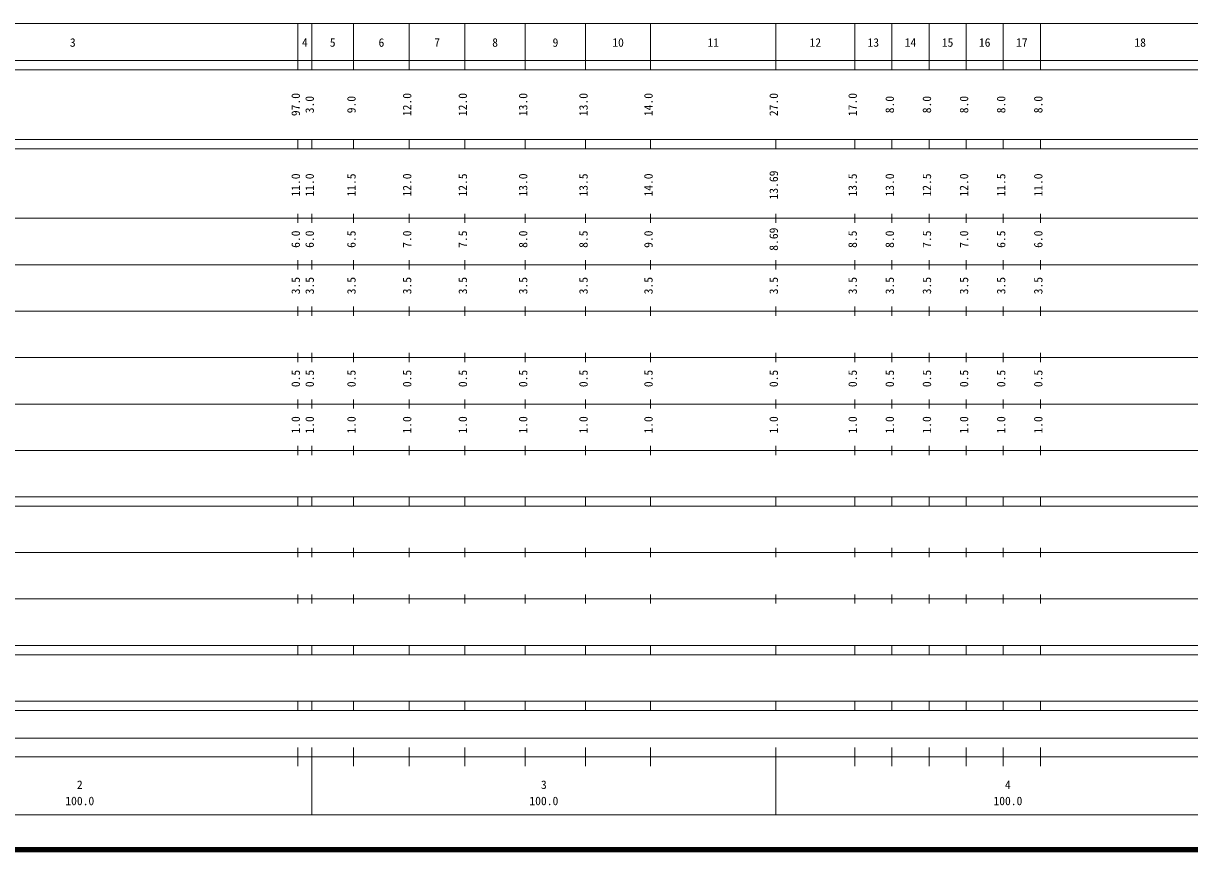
# Model space of a CAD drawing. Units: millimetres, scale not verified. Extents: x 40000 to 680000, y 20000 to 380000.
# Drawn here: x 205839 to 457169, y 20000 to 198000 of the extents above; entities that cross this region are included whole.
import ezdxf
from ezdxf.enums import TextEntityAlignment as Align

# ---------------------------------------------------------------- set-up
doc = ezdxf.new("R2010")
doc.units = ezdxf.units.MM
doc.header["$LTSCALE"] = 1000
doc.layers.add('M-TTL', color=2, linetype='Continuous', lineweight=140)
doc.layers.add('M-TTL-BAND', color=7, linetype='Continuous', lineweight=13)
doc.styles.add('ＭＳ ゴシック', font='')
doc.styles.get('ＭＳ ゴシック').set_extended_font_data('MS Gothic')

msp = doc.modelspace()

# ---------------------------------------------------------------- linework, layer by layer
at = {"layer": 'M-TTL'}
msp.add_line((40000, 20000), (680000, 20000), dxfattribs=at)
at = {"layer": 'M-TTL-BAND'}
for p, q in [((68000, 198000), (579000, 198000)), ((265000, 188000), (265000, 198000)), ((268000, 188000), (268000, 198000)), ((277000, 188000), (277000, 198000)), ((289000, 188000), (289000, 198000)), ((301000, 188000), (301000, 198000)), ((314000, 188000), (314000, 198000)), ((327000, 188000), (327000, 198000)), ((341000, 188000), (341000, 198000)), ((368000, 188000), (368000, 198000)), ((385000, 188000), (385000, 198000)), ((393000, 188000), (393000, 198000)), ((401000, 188000), (401000, 198000)), ((409000, 188000), (409000, 198000)), ((417000, 188000), (417000, 198000)), ((425000, 188000), (425000, 198000)), ((40000, 190000), (579000, 190000)), ((40000, 188000), (579000, 188000)), ((40000, 173000), (579000, 173000)), ((40000, 171000), (579000, 171000)), ((265000, 171000), (265000, 173000)), ((268000, 171000), (268000, 173000)), ((277000, 171000), (277000, 173000)), ((289000, 171000), (289000, 173000)), ((301000, 171000), (301000, 173000)), ((314000, 171000), (314000, 173000)), ((327000, 171000), (327000, 173000)), ((341000, 171000), (341000, 173000)), ((368000, 171000), (368000, 173000)), ((385000, 171000), (385000, 173000)), ((393000, 171000), (393000, 173000)), ((401000, 171000), (401000, 173000)), ((409000, 171000), (409000, 173000)), ((417000, 171000), (417000, 173000)), ((425000, 171000), (425000, 173000)), ((40000, 156000), (579000, 156000)), ((265000, 155000), (265000, 157000)), ((268000, 155000), (268000, 157000)), ((277000, 155000), (277000, 157000)), ((289000, 155000), (289000, 157000)), ((301000, 155000), (301000, 157000)), ((314000, 155000), (314000, 157000)), ((327000, 155000), (327000, 157000)), ((341000, 155000), (341000, 157000)), ((368000, 155000), (368000, 157000)), ((385000, 155000), (385000, 157000)), ((393000, 155000), (393000, 157000)), ((401000, 155000), (401000, 157000)), ((409000, 155000), (409000, 157000)), ((417000, 155000), (417000, 157000)), ((425000, 155000), (425000, 157000)), ((46000, 146000), (579000, 146000)), ((265000, 145000), (265000, 147000)), ((268000, 145000), (268000, 147000)), ((277000, 145000), (277000, 147000)), ((289000, 145000), (289000, 147000)), ((301000, 145000), (301000, 147000)), ((314000, 145000), (314000, 147000)), ((327000, 145000), (327000, 147000)), ((341000, 145000), (341000, 147000)), ((368000, 145000), (368000, 147000)), ((385000, 145000), (385000, 147000)), ((393000, 145000), (393000, 147000)), ((401000, 145000), (401000, 147000)), ((409000, 145000), (409000, 147000)), ((417000, 145000), (417000, 147000)), ((425000, 145000), (425000, 147000)), ((52000, 136000), (579000, 136000)), ((265000, 135000), (265000, 137000)), ((268000, 135000), (268000, 137000)), ((277000, 135000), (277000, 137000)), ((289000, 135000), (289000, 137000)), ((301000, 135000), (301000, 137000)), ((314000, 135000), (314000, 137000)), ((327000, 135000), (327000, 137000)), ((341000, 135000), (341000, 137000)), ((368000, 135000), (368000, 137000)), ((385000, 135000), (385000, 137000)), ((393000, 135000), (393000, 137000)), ((401000, 135000), (401000, 137000)), ((409000, 135000), (409000, 137000)), ((417000, 135000), (417000, 137000)), ((425000, 135000), (425000, 137000)), ((46000, 126000), (579000, 126000)), ((265000, 125000), (265000, 127000)), ((268000, 125000), (268000, 127000)), ((277000, 125000), (277000, 127000)), ((289000, 125000), (289000, 127000)), ((301000, 125000), (301000, 127000)), ((314000, 125000), (314000, 127000)), ((327000, 125000), (327000, 127000)), ((341000, 125000), (341000, 127000)), ((368000, 125000), (368000, 127000)), ((385000, 125000), (385000, 127000)), ((393000, 125000), (393000, 127000)), ((401000, 125000), (401000, 127000)), ((409000, 125000), (409000, 127000)), ((417000, 125000), (417000, 127000)), ((425000, 125000), (425000, 127000)), ((52000, 116000), (579000, 116000)), ((265000, 115000), (265000, 117000)), ((268000, 115000), (268000, 117000)), ((277000, 115000), (277000, 117000)), ((289000, 115000), (289000, 117000)), ((301000, 115000), (301000, 117000)), ((314000, 115000), (314000, 117000)), ((327000, 115000), (327000, 117000)), ((341000, 115000), (341000, 117000)), ((368000, 115000), (368000, 117000)), ((385000, 115000), (385000, 117000)), ((393000, 115000), (393000, 117000)), ((401000, 115000), (401000, 117000)), ((409000, 115000), (409000, 117000)), ((417000, 115000), (417000, 117000)), ((425000, 115000), (425000, 117000)), ((46000, 106000), (579000, 106000)), ((265000, 105000), (265000, 107000)), ((268000, 105000), (268000, 107000)), ((277000, 105000), (277000, 107000)), ((289000, 105000), (289000, 107000)), ((301000, 105000), (301000, 107000)), ((314000, 105000), (314000, 107000)), ((327000, 105000), (327000, 107000)), ((341000, 105000), (341000, 107000)), ((368000, 105000), (368000, 107000)), ((385000, 105000), (385000, 107000)), ((393000, 105000), (393000, 107000)), ((401000, 105000), (401000, 107000)), ((409000, 105000), (409000, 107000)), ((417000, 105000), (417000, 107000)), ((425000, 105000), (425000, 107000)), ((40000, 96000), (579000, 96000)), ((265000, 94000), (265000, 96000)), ((268000, 94000), (268000, 96000)), ((277000, 94000), (277000, 96000)), ((289000, 94000), (289000, 96000)), ((301000, 94000), (301000, 96000)), ((314000, 94000), (314000, 96000)), ((327000, 94000), (327000, 96000)), ((341000, 94000), (341000, 96000)), ((368000, 94000), (368000, 96000)), ((385000, 94000), (385000, 96000)), ((393000, 94000), (393000, 96000)), ((401000, 94000), (401000, 96000)), ((409000, 94000), (409000, 96000)), ((417000, 94000), (417000, 96000)), ((425000, 94000), (425000, 96000)), ((40000, 94000), (579000, 94000)), ((49000, 84000), (579000, 84000)), ((265000, 83000), (265000, 85000)), ((268000, 83000), (268000, 85000)), ((277000, 83000), (277000, 85000)), ((289000, 83000), (289000, 85000)), ((301000, 83000), (301000, 85000)), ((314000, 83000), (314000, 85000)), ((327000, 83000), (327000, 85000)), ((341000, 83000), (341000, 85000)), ((368000, 83000), (368000, 85000)), ((385000, 83000), (385000, 85000)), ((393000, 83000), (393000, 85000)), ((401000, 83000), (401000, 85000)), ((409000, 83000), (409000, 85000)), ((417000, 83000), (417000, 85000)), ((425000, 83000), (425000, 85000)), ((40000, 74000), (579000, 74000)), ((265000, 73000), (265000, 75000)), ((268000, 73000), (268000, 75000)), ((277000, 73000), (277000, 75000)), ((289000, 73000), (289000, 75000)), ((301000, 73000), (301000, 75000)), ((314000, 73000), (314000, 75000)), ((327000, 73000), (327000, 75000)), ((341000, 73000), (341000, 75000)), ((368000, 73000), (368000, 75000)), ((385000, 73000), (385000, 75000)), ((393000, 73000), (393000, 75000)), ((401000, 73000), (401000, 75000)), ((409000, 73000), (409000, 75000)), ((417000, 73000), (417000, 75000)), ((425000, 73000), (425000, 75000)), ((40000, 64000), (579000, 64000)), ((265000, 62000), (265000, 64000)), ((268000, 62000), (268000, 64000)), ((277000, 62000), (277000, 64000)), ((289000, 62000), (289000, 64000)), ((301000, 62000), (301000, 64000)), ((314000, 62000), (314000, 64000)), ((327000, 62000), (327000, 64000)), ((341000, 62000), (341000, 64000)), ((368000, 62000), (368000, 64000)), ((385000, 62000), (385000, 64000)), ((393000, 62000), (393000, 64000)), ((401000, 62000), (401000, 64000)), ((409000, 62000), (409000, 64000)), ((417000, 62000), (417000, 64000)), ((425000, 62000), (425000, 64000)), ((40000, 62000), (579000, 62000)), ((40000, 52000), (579000, 52000)), ((265000, 50000), (265000, 52000)), ((268000, 50000), (268000, 52000)), ((277000, 50000), (277000, 52000)), ((289000, 50000), (289000, 52000)), ((301000, 50000), (301000, 52000)), ((314000, 50000), (314000, 52000)), ((327000, 50000), (327000, 52000)), ((341000, 50000), (341000, 52000)), ((368000, 50000), (368000, 52000)), ((385000, 50000), (385000, 52000)), ((393000, 50000), (393000, 52000)), ((401000, 50000), (401000, 52000)), ((409000, 50000), (409000, 52000)), ((417000, 50000), (417000, 52000)), ((425000, 50000), (425000, 52000)), ((40000, 50000), (579000, 50000)), ((71000, 44000), (565000, 44000)), ((265000, 38000), (265000, 42000)), ((268000, 27500), (268000, 42000)), ((277000, 38000), (277000, 42000)), ((289000, 38000), (289000, 42000)), ((301000, 38000), (301000, 42000)), ((314000, 38000), (314000, 42000)), ((327000, 38000), (327000, 42000)), ((341000, 38000), (341000, 42000)), ((368000, 27500), (368000, 42000)), ((385000, 38000), (385000, 42000)), ((393000, 38000), (393000, 42000)), ((401000, 38000), (401000, 42000)), ((409000, 38000), (409000, 42000)), ((417000, 38000), (417000, 42000)), ((425000, 38000), (425000, 42000)), ((40000, 40000), (579000, 40000)), ((68000, 27500), (579000, 27500))]:
    msp.add_line(p, q, dxfattribs=at)

# ---------------------------------------------------------------- texts
at = {"layer": 'M-TTL-BAND', "style": 'ＭＳ ゴシック'}
for s, p in [('3', (216500, 192405)), ('4', (266500, 192405)), ('5', (272500, 192405)), ('6', (283000, 192405)), ('7', (295000, 192405)), ('8', (307500, 192405)), ('9', (320500, 192405)), ('10', (334000, 192405)), ('11', (354500, 192405)), ('12', (376500, 192405)), ('13', (389000, 192405)), ('14', (397000, 192405)), ('15', (405000, 192405)), ('16', (413000, 192405)), ('17', (421000, 192405)), ('18', (446500, 192405)), ('2', (218000, 32523)), ('3', (318000, 32523)), ('4', (418000, 32523)), ('100.0', (218000, 29033)), ('100.0', (318000, 29033)), ('100.0', (418000, 29033))]:
    msp.add_text(s, height=1833, dxfattribs=at).set_placement(p, align=Align.BOTTOM_CENTER)
for s, p in [('97.0', (266000, 180500)), ('3.0', (269000, 180500)), ('9.0', (278000, 180500)), ('12.0', (290000, 180500)), ('12.0', (302000, 180500)), ('13.0', (315000, 180500)), ('13.0', (328000, 180500)), ('14.0', (342000, 180500)), ('27.0', (369000, 180500)), ('17.0', (386000, 180500)), ('8.0', (394000, 180500)), ('8.0', (402000, 180500)), ('8.0', (410000, 180500)), ('8.0', (418000, 180500)), ('8.0', (426000, 180500)), ('13.69', (369000, 163174)), ('11.0', (266000, 163174)), ('11.0', (269000, 163174)), ('11.5', (278000, 163174)), ('12.0', (290000, 163174)), ('12.5', (302000, 163174)), ('13.0', (315000, 163174)), ('13.5', (328000, 163174)), ('14.0', (342000, 163174)), ('13.5', (386000, 163174)), ('13.0', (394000, 163174)), ('12.5', (402000, 163174)), ('12.0', (410000, 163174)), ('11.5', (418000, 163174)), ('11.0', (426000, 163174)), ('8.69', (369000, 151500)), ('6.0', (266000, 151500)), ('6.0', (269000, 151500)), ('6.5', (278000, 151500)), ('7.0', (290000, 151500)), ('7.5', (302000, 151500)), ('8.0', (315000, 151500)), ('8.5', (328000, 151500)), ('9.0', (342000, 151500)), ('8.5', (386000, 151500)), ('8.0', (394000, 151500)), ('7.5', (402000, 151500)), ('7.0', (410000, 151500)), ('6.5', (418000, 151500)), ('6.0', (426000, 151500)), ('3.5', (266000, 141500)), ('3.5', (269000, 141500)), ('3.5', (278000, 141500)), ('3.5', (290000, 141500)), ('3.5', (302000, 141500)), ('3.5', (315000, 141500)), ('3.5', (328000, 141500)), ('3.5', (342000, 141500)), ('3.5', (369000, 141500)), ('3.5', (386000, 141500)), ('3.5', (394000, 141500)), ('3.5', (402000, 141500)), ('3.5', (410000, 141500)), ('3.5', (418000, 141500)), ('3.5', (426000, 141500)), ('0.5', (266000, 121500)), ('0.5', (269000, 121500)), ('0.5', (278000, 121500)), ('0.5', (290000, 121500)), ('0.5', (302000, 121500)), ('0.5', (315000, 121500)), ('0.5', (328000, 121500)), ('0.5', (342000, 121500)), ('0.5', (369000, 121500)), ('0.5', (386000, 121500)), ('0.5', (394000, 121500)), ('0.5', (402000, 121500)), ('0.5', (410000, 121500)), ('0.5', (418000, 121500)), ('0.5', (426000, 121500)), ('1.0', (266000, 111500)), ('1.0', (269000, 111500)), ('1.0', (278000, 111500)), ('1.0', (290000, 111500)), ('1.0', (302000, 111500)), ('1.0', (315000, 111500)), ('1.0', (328000, 111500)), ('1.0', (342000, 111500)), ('1.0', (369000, 111500)), ('1.0', (386000, 111500)), ('1.0', (394000, 111500)), ('1.0', (402000, 111500)), ('1.0', (410000, 111500)), ('1.0', (418000, 111500)), ('1.0', (426000, 111500))]:
    msp.add_text(s, height=1833, rotation=90, dxfattribs=at).set_placement(p, align=Align.BOTTOM_CENTER)

doc.saveas('drawing.dxf')
